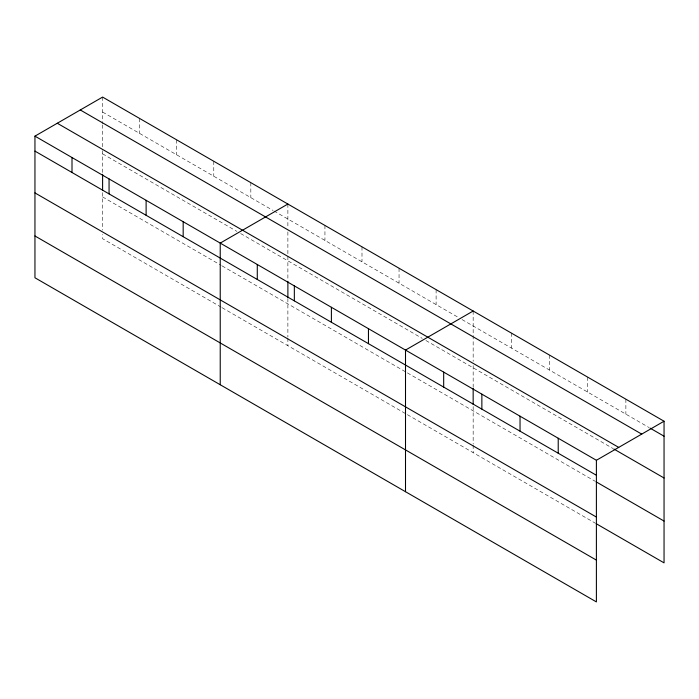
<?xml version="1.0" encoding="UTF-8"?>
<svg xmlns="http://www.w3.org/2000/svg" width="699" height="699" viewBox="0 0 699 699"><rect width="100%" height="100%" fill="white"/><g stroke="black" fill="none" stroke-linecap="round" stroke-linejoin="round"><path stroke-width="0.52" stroke-dasharray="3.5 2.62" d="M102.604 112.05L273.056 210.46M273.982 210.993L458.334 317.425M462.039 319.565L649.153 427.596M102.604 153.85L236.926 231.404M240.639 233.536L422.205 338.368M425.909 340.509L612.84 448.426M102.604 196.917L221.181 265.375M222.107 265.908L406.46 372.34M407.386 372.882L595.146 481.279M221.181 307.176L102.604 238.717L102.604 234.427M222.107 307.709L406.46 414.14M407.386 414.673L595.146 523.079M625.876 399.181L625.876 414.158M587.693 377.145L587.693 392.113M549.519 355.101L549.519 370.068M511.336 333.056L511.336 348.032M473.162 311.02L473.162 361.357M473.162 365.638L473.162 387.167M473.162 406.547L473.162 444.075M473.162 445.149L473.162 452.655M436.106 289.622L436.106 304.589M399.05 268.233L399.05 283.2M361.995 246.834L361.995 261.802M324.939 225.445L324.939 240.412M287.883 204.047L287.883 227.594M287.883 231.876L287.883 280.194M287.883 298.499L287.883 337.11M287.883 338.176L287.883 345.682M250.827 182.657L250.827 197.625M213.772 161.259L213.772 176.227M176.716 139.87L176.716 154.837M139.66 118.472L139.66 133.439M102.604 97.082L102.604 123.837M102.604 124.911L102.604 149.56M102.604 150.635L102.604 174.304M102.604 192.609L102.604 230.137"/><path stroke-width="1.05" d="M34.95 136.139L596.396 460.283L596.396 601.918L34.95 277.774L34.95 136.139L102.604 97.082L664.05 421.226L664.05 562.861L596.072 523.612M287.883 204.047L220.229 243.103L220.229 384.738M473.162 311.02L405.507 350.077L405.507 491.712M596.396 460.283L664.05 421.226M650.079 428.129L664.05 436.193M80.28 109.97L641.726 434.114M57.274 123.251L618.72 447.395M613.766 448.968L664.05 477.994M34.95 151.106L596.396 475.259M596.072 481.812L664.05 521.061M34.95 192.907L596.396 517.059M34.95 235.974L596.396 560.117M558.221 438.247L558.221 453.214M520.039 416.202L520.039 431.169M481.864 394.157L481.864 409.133M473.162 388.242L473.162 404.389M443.682 372.121L443.682 387.089M368.452 328.679L368.452 343.655M331.396 307.289L331.396 322.256M294.34 285.891L294.34 300.867M287.883 281.269L287.883 297.424M257.284 264.502L257.284 279.469M183.173 221.714L183.173 236.681M146.117 200.316L146.117 215.292M109.061 178.927L109.061 193.894M102.604 174.304L102.604 190.451M72.006 157.528L72.006 172.504"/></g></svg>
